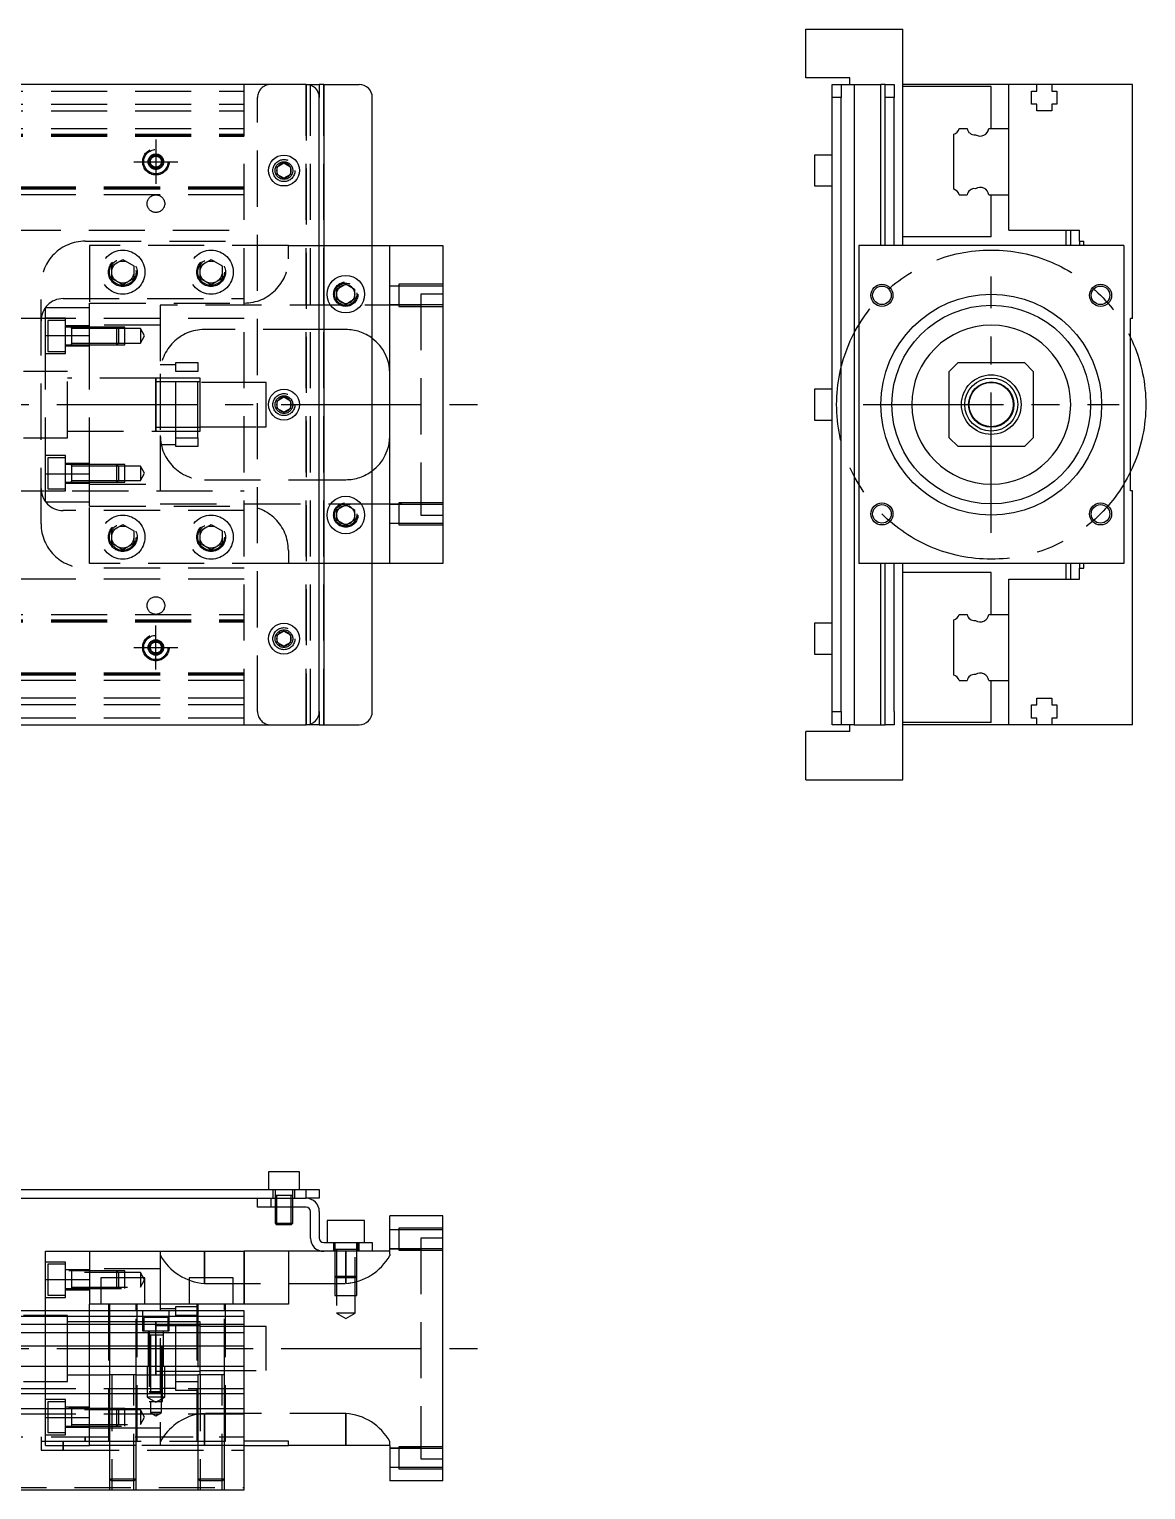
# Model space of a CAD drawing. Extents: x -13 to 741, y -272 to 87.
# Drawn here: x 488.3 to 741.2, y -245.7 to 85 of the extents above; entities that cross this region are included whole.
import ezdxf

# ---------------------------------------------------------------- set-up
doc = ezdxf.new("R2010")
doc.units = 0
doc.linetypes.add('CENTER', pattern=[50.8, 31.75, -6.35, 6.35, -6.35])
doc.linetypes.add('DASHED', pattern=[19.05, 12.7, -6.35])
doc.layers.get('0').update_dxf_attribs({"linetype": 'CONTINUOUS'})
doc.layers.add('CENTER', color=1, linetype='CENTER')

msp = doc.modelspace()

# ---------------------------------------------------------------- linework, layer by layer
at = {"color": 7, "linetype": 'CONTINUOUS'}
for p, q in [((664.16, 74), (664.16, 85)), ((664.16, 85), (686.16, 85)), ((686.16, 36), (686.16, 85)), ((674.16, 74), (664.16, 74)), ((674.16, 72.5), (674.16, 74)), ((551, 72.5), (3, 72.5)), ((551, 72.5), (554, 72.5)), ((554, 72.5), (554, 69.5)), ((555, 72.5), (554, 72.5)), ((554, -69.5), (554, 69.5)), ((555, 72.5), (555, -72.5)), ((555, 72.5), (563, 72.5)), ((566, -69.5), (566, 69.5)), ((670.16, 72.5), (672.16, 72.5)), ((670.16, 69.5), (670.16, 72.5)), ((672.16, 69.5), (670.16, 69.5)), ((670.16, -69.5), (670.16, 69.5)), ((672.16, 72.5), (675.16, 72.5)), ((672.16, 72.5), (672.16, 69.5)), ((672.16, -69.5), (672.16, 69.5)), ((675.16, 72.5), (675.16, -72.5)), ((675.16, 72.5), (681.16, 72.5)), ((681.16, 36), (681.16, 72.5)), ((682.16, 72.5), (681.16, 72.5)), ((682.16, 72.5), (684.16, 72.5)), ((682.16, 69.5), (682.16, 72.5)), ((684.16, 69.5), (682.16, 69.5)), ((682.16, 36), (682.16, 69.5)), ((684.16, 72.5), (684.16, 69.5)), ((684.16, 36), (684.16, 69.5)), ((710.16, 72.5), (686.16, 72.5)), ((706.16, 72), (686.16, 72)), ((706.16, 62.5), (706.16, 72)), ((716.46, 72.5), (710.16, 72.5)), ((710.16, 62.5), (710.16, 72.5)), ((715.31, 71), (716.46, 71)), ((715.31, 68), (715.31, 71)), ((719.86, 72.5), (716.46, 72.5)), ((716.46, 71), (716.46, 72.5)), ((719.86, 72.5), (719.86, 71)), ((738.16, 72.5), (719.86, 72.5)), ((719.86, 71), (721.01, 71)), ((721.01, 71), (721.01, 68)), ((738.16, 19.5), (738.16, 72.5)), ((716.46, 68), (715.31, 68)), ((716.46, 66.5), (716.46, 68)), ((719.86, 66.5), (716.46, 66.5)), ((719.86, 68), (719.86, 66.5)), ((721.01, 68), (719.86, 68)), ((697.66, 48.752272), (697.66, 61.247728)), ((698.912272, 62.5), (700.68668, 62.5)), ((705.637372, 62.5), (710.16, 62.5)), ((710.16, 47.5), (710.16, 62.5)), ((710.16, 47.5), (710.16, 62.5)), ((666.16, 56.5), (666.16, 53)), ((670.16, 56.5), (666.16, 56.5)), ((544.5, 53.866026), (546, 54.73205)), ((544.5, 52.133974), (544.5, 53.866026)), ((546, 54.73205), (547.5, 53.866026)), ((547.5, 53.866026), (547.5, 52.133974)), ((666.16, 53), (666.16, 49.5)), ((546, 51.26795), (544.5, 52.133974)), ((547.5, 52.133974), (546, 51.26795)), ((666.16, 49.5), (670.16, 49.5)), ((698.912272, 47.5), (700.68668, 47.5)), ((705.637372, 47.5), (710.16, 47.5)), ((706.16, 38), (706.16, 47.5)), ((710.16, 39.5), (710.16, 47.5)), ((706.16, 38), (686.16, 38)), ((710.16, 39.5), (726.16, 39.5)), ((723.16, 36), (723.16, 39.5)), ((724.16, 36), (724.16, 39.5)), ((726.16, 37), (726.16, 39.5)), ((726.16, 37), (727.16, 37)), ((726.16, 37), (726.16, 36)), ((727.16, 36), (727.16, 37)), ((566, 36), (570, 36)), ((570, -36), (570, 36)), ((570, 36), (582, 36)), ((582, 36), (582, -36)), ((736.16, 36), (676.16, 36)), ((676.16, 36), (676.16, -36)), ((736.16, 36), (736.16, -36)), ((558, 26.1547), (560, 27.309402)), ((560, 27.309402), (562, 26.1547)), ((558, 23.8453), (558, 26.1547)), ((560, 22.690598), (558, 23.8453)), ((562, 23.8453), (560, 22.690598)), ((562, 26.1547), (562, 23.8453)), ((737.66, -19.5), (737.66, 19.5)), ((738.16, 19.5), (737.66, 19.5)), ((698.66, 9.5), (696.66, 7.5)), ((696.66, -7.5), (696.66, 7.5)), ((698.66, 9.5), (713.66, 9.5)), ((715.66, 7.5), (713.66, 9.5)), ((715.66, 7.5), (715.66, -7.5)), ((666.16, 3.5), (666.16, 0)), ((670.16, 3.5), (666.16, 3.5)), ((544.5, 0.866026), (546, 1.73205)), ((544.5, -0.866026), (544.5, 0.866026)), ((546, 1.73205), (547.5, 0.866026)), ((547.5, 0.866026), (547.5, -0.866026)), ((666.16, 0), (666.16, -3.5)), ((546, -1.73205), (544.5, -0.866026)), ((547.5, -0.866026), (546, -1.73205)), ((666.16, -3.5), (670.16, -3.5)), ((696.66, -7.5), (698.66, -9.5)), ((713.66, -9.5), (698.66, -9.5)), ((713.66, -9.5), (715.66, -7.5)), ((738.16, -19.5), (737.66, -19.5)), ((738.16, -72.5), (738.16, -19.5)), ((558, -23.8453), (560, -22.690598)), ((560, -22.690598), (562, -23.8453)), ((558, -26.1547), (558, -23.8453)), ((560, -27.309402), (558, -26.1547)), ((562, -26.1547), (560, -27.309402)), ((562, -23.8453), (562, -26.1547)), ((570, -36), (566, -36)), ((582, -36), (570, -36)), ((736.16, -36), (676.16, -36)), ((681.16, -72.5), (681.16, -36)), ((682.16, -69.5), (682.16, -36)), ((684.16, -69.5), (684.16, -36)), ((686.16, -85), (686.16, -36)), ((723.16, -39.5), (723.16, -36)), ((724.16, -39.5), (724.16, -36)), ((726.16, -36), (726.16, -37)), ((727.16, -37), (727.16, -36)), ((706.16, -38), (686.16, -38)), ((706.16, -47.5), (706.16, -38)), ((710.16, -39.5), (726.16, -39.5)), ((710.16, -47.5), (710.16, -39.5)), ((726.16, -37), (727.16, -37)), ((726.16, -39.5), (726.16, -37)), ((666.16, -49.5), (666.16, -53)), ((670.16, -49.5), (666.16, -49.5)), ((697.66, -61.247728), (697.66, -48.752272)), ((698.912272, -47.5), (700.68668, -47.5)), ((705.637372, -47.5), (710.16, -47.5)), ((710.16, -62.5), (710.16, -47.5)), ((710.16, -62.5), (710.16, -47.5)), ((544.5, -52.133974), (546, -51.26795)), ((544.5, -53.866026), (544.5, -52.133974)), ((546, -51.26795), (547.5, -52.133974)), ((547.5, -52.133974), (547.5, -53.866026)), ((546, -54.73205), (544.5, -53.866026)), ((547.5, -53.866026), (546, -54.73205)), ((666.16, -53), (666.16, -56.5)), ((666.16, -56.5), (670.16, -56.5)), ((698.912272, -62.5), (700.68668, -62.5)), ((705.637372, -62.5), (710.16, -62.5)), ((706.16, -72), (706.16, -62.5)), ((710.16, -72.5), (710.16, -62.5)), ((715.31, -71), (715.31, -68)), ((715.31, -68), (716.46, -68)), ((716.46, -66.5), (719.86, -66.5)), ((716.46, -68), (716.46, -66.5)), ((719.86, -66.5), (719.86, -68)), ((719.86, -68), (721.01, -68)), ((721.01, -68), (721.01, -71)), ((3, -72.5), (551, -72.5)), ((554, -72.5), (551, -72.5)), ((554, -69.5), (554, -72.5)), ((554, -72.5), (555, -72.5)), ((555, -72.5), (563, -72.5)), ((670.16, -69.5), (672.16, -69.5)), ((670.16, -72.5), (670.16, -69.5)), ((672.16, -72.5), (670.16, -72.5)), ((672.16, -69.5), (672.16, -72.5)), ((675.16, -72.5), (672.16, -72.5)), ((674.16, -74), (674.16, -72.5)), ((675.16, -72.5), (681.16, -72.5)), ((681.16, -72.5), (682.16, -72.5)), ((682.16, -72.5), (682.16, -69.5)), ((684.16, -72.5), (682.16, -72.5)), ((684.16, -69.5), (684.16, -72.5)), ((706.16, -72), (686.16, -72)), ((710.16, -72.5), (686.16, -72.5)), ((716.46, -72.5), (710.16, -72.5)), ((716.46, -71), (715.31, -71)), ((716.46, -72.5), (716.46, -71)), ((719.86, -72.5), (716.46, -72.5)), ((721.01, -71), (719.86, -71)), ((719.86, -71), (719.86, -72.5)), ((738.16, -72.5), (719.86, -72.5)), ((664.16, -85), (664.16, -74)), ((674.16, -74), (664.16, -74)), ((664.16, -85), (686.16, -85)), ((549.5, -173.72), (542.5, -173.72)), ((542.5, -173.72), (542.5, -177.72)), ((549.5, -177.72), (549.5, -173.72)), ((327, -177.72), (551, -177.72)), ((551, -179.72), (551, -177.72)), ((551, -177.72), (554, -177.72)), ((554, -177.72), (554, -179.72)), ((327, -179.72), (543, -179.72)), ((540, -181.72), (540, -179.72)), ((543, -181.72), (540, -181.72)), ((543, -179.72), (543, -181.72)), ((543, -179.72), (551, -179.72)), ((543, -179.72), (551, -179.72)), ((551, -181.72), (543, -181.72)), ((544, -181.72), (544, -185.37)), ((544.35, -181.72), (544.35, -185.72)), ((547.65, -185.72), (547.65, -181.72)), ((548, -185.37), (548, -181.72)), ((554, -179.72), (551, -179.72)), ((552, -188.72), (552, -182.72)), ((554, -182.72), (554, -188.72)), ((564.25, -184.72), (555.75, -184.72)), ((555.75, -184.72), (555.75, -189.72)), ((564.25, -189.72), (564.25, -184.72)), ((570, -191.72), (570, -183.72)), ((582, -183.72), (570, -183.72)), ((582, -243.72), (582, -183.72)), ((544, -185.37), (548, -185.37)), ((544, -185.37), (544.35, -185.72)), ((547.65, -185.72), (544.35, -185.72)), ((547.65, -185.72), (548, -185.37)), ((492, -191.72), (502, -191.72)), ((492, -198.067524), (492, -191.72)), ((502, -191.72), (502, -203.72)), ((502, -191.72), (537, -191.72)), ((537, -203.72), (537, -191.72)), ((547, -191.72), (537, -191.72)), ((555, -191.72), (547, -191.72)), ((547, -191.72), (547, -203.72)), ((555, -189.72), (563, -189.72)), ((563, -191.72), (555, -191.72)), ((563, -191.72), (563, -189.72)), ((563, -189.72), (566, -189.72)), ((566, -191.72), (563, -191.72)), ((566, -189.72), (566, -191.72)), ((570, -191.72), (566, -191.72)), ((492, -198.067524), (502, -198.067524)), ((492, -205.22), (492, -198.067524)), ((514.5, -197.72), (504.5, -197.72)), ((504.5, -197.72), (504.5, -203.72)), ((514.5, -203.72), (514.5, -197.72)), ((534.5, -197.72), (524.5, -197.72)), ((524.5, -197.72), (524.5, -203.72)), ((534.5, -203.72), (534.5, -197.72)), ((502, -205.22), (502, -203.72)), ((547, -203.72), (502, -203.72)), ((537, -205.22), (322.5, -205.22)), ((537, -206.472272), (322.5, -206.472272)), ((322.5, -208.24668), (537, -208.24668)), ((517, -213.72), (517, -207.719994)), ((517, -219.720006), (517, -207.719994)), ((537, -245.72), (537, -205.22)), ((537, -210.143076), (322.5, -210.143076)), ((517, -208.595), (517, -209.72)), ((518, -208.595), (517, -208.595)), ((517, -210.719788), (517, -218.845)), ((519.75, -208.595), (518, -208.595)), ((521.5, -208.595), (519.75, -208.595)), ((526.5, -208.595), (521.5, -208.595)), ((527, -208.595), (526.5, -208.595)), ((537, -213.197372), (322.5, -213.197372)), ((17, -217.72), (537, -217.72)), ((517, -219.720006), (517, -218.845)), ((517, -218.845), (527, -218.845)), ((532.500006, -219.72), (526.499994, -219.72)), ((532.500006, -219.72), (526.499994, -219.72)), ((537, -224.02), (17, -224.02)), ((537, -227.42), (17, -227.42)), ((547, -234.72), (537, -234.72)), ((547, -235.72), (547, -234.72)), ((537, -235.72), (547, -235.72)), ((570, -235.72), (547, -235.72)), ((570, -235.72), (570, -243.72)), ((582, -243.72), (570, -243.72)), ((17, -245.72), (537, -245.72))]:
    msp.add_line(p, q, dxfattribs=at)
at = {"color": 3, "linetype": 'DASHED'}
for p, q in [((17, 71), (537, 71)), ((537, -72.5), (537, 72.5)), ((540, -69.5), (540, 69.5)), ((551, -72.5), (551, 72.5)), ((551, 72.5), (551, -72.5)), ((552, -72.5), (552, 72.5)), ((555, -72.5), (555, 72.5)), ((17, 68), (537, 68)), ((17, 66.5), (537, 66.5)), ((17, 62.5), (537, 62.5)), ((17, 61.247728), (537, 61.247728)), ((17, 61.1147), (537, 61.1147)), ((17, 61.1), (537, 61.1)), ((17, 60.8), (537, 60.8)), ((515.75, 55.721688), (517, 56.443376)), ((517, 56.443376), (518.25, 55.721688)), ((515.75, 54.278312), (515.75, 55.721688)), ((517, 53.556624), (515.75, 54.278312)), ((518.25, 54.278312), (517, 53.556624)), ((518.25, 55.721688), (518.25, 54.278312)), ((518.477374, 55.25955), (518.5, 55)), ((544, 53), (544.030168, 53.346066)), ((537, 49.2), (17, 49.2)), ((537, 48.9), (17, 48.9)), ((537, 48.8853), (17, 48.8853)), ((537, 48.752272), (17, 48.752272)), ((537, 47.5), (17, 47.5)), ((463.708204, 39.5), (537, 39.5)), ((501, 37), (537, 37)), ((502, 36), (502, 23)), ((547, 36), (502, 36)), ((547, 33), (547, 36)), ((547, 36), (554, 36)), ((554, 36), (566, 36)), ((507, 31.443376), (509.5, 32.886752)), ((507, 28.556624), (507, 31.443376)), ((509.5, 32.886752), (512, 31.443376)), ((512, 31.443376), (512, 28.556624)), ((512.477798, 30.364306), (512.5, 30)), ((526.5, 30), (526.520026, 30.346056)), ((527, 31.443376), (529.5, 32.886752)), ((527, 28.556624), (527, 31.443376)), ((529.5, 32.886752), (532, 31.443376)), ((532, 31.443376), (532, 28.556624)), ((491, -27), (491, 27)), ((509.5, 27.113248), (507, 28.556624)), ((512, 28.556624), (509.5, 27.113248)), ((529.5, 27.113248), (527, 28.556624)), ((532, 28.556624), (529.5, 27.113248)), ((572, 26.848738), (570, 26.848738)), ((572, 27.248732), (572, 22.248742)), ((582, 27.248732), (572, 27.248732)), ((582, 26.848738), (572, 26.848738)), ((496, 24), (537, 24)), ((562.483582, 25.286038), (562.5, 25)), ((577, 25), (577, -25)), ((582, 25), (577, 25)), ((492, 15.652476), (492, 22)), ((492, 22), (502, 22)), ((502, 15.652476), (502, 23)), ((502, 23), (537, 23)), ((502, 15.652476), (502, 22)), ((518, 22.5), (518, 7)), ((560, 22.5), (518, 22.5)), ((577, 22.5), (560, 22.5)), ((570, 22.648738), (572, 22.648738)), ((572, 22.648738), (582, 22.648738)), ((572, 22.248742), (582, 22.248742)), ((537, 19.5), (78.969694, 19.5)), ((496.5, 19.55635), (492, 19.55635)), ((492.5, 19.05635), (492.5, 12.05635)), ((496.5, 19.05635), (492.5, 19.05635)), ((496.5, 11.55635), (496.5, 19.55635)), ((502, 17.80635), (496.5, 17.80635)), ((497.905, 17.55635), (496.5, 17.55635)), ((502, 17.556346), (497.895, 17.55635)), ((497.9, 17.556354), (497.9, 13.556344)), ((497.9, 17.556354), (497.9, 13.556344)), ((497.9, 17.55635), (497.9, 17.339888)), ((497.9, 17.33964), (497.9, 17.55635)), ((502, 17.20635), (497.9, 17.20635)), ((518, 18), (502, 18)), ((518, 18), (502, 18)), ((508.15, 17.55635), (502, 17.556346)), ((508.15, 17.556344), (502, 17.556344)), ((508.5, 17.20635), (502, 17.20635)), ((508.5, 17.20635), (502, 17.20635)), ((508.15, 13.55635), (508.15, 17.55635)), ((508.5, 17.20635), (508.15, 17.55635)), ((510, 17.556344), (508.15, 17.556344)), ((508.5, 17.20635), (508.5, 13.90635)), ((510, 17.20635), (508.5, 17.20635)), ((510, 13.556354), (510, 17.556344)), ((513.5, 17.20635), (510, 17.20635)), ((513.5, 17.20635), (513.5, 13.90635)), ((514.452628, 15.55635), (513.5, 17.20635)), ((554, 17), (528, 17)), ((560, 17), (554, 17)), ((492, -15.652476), (492, 15.652476)), ((492, 15.652476), (502, 15.652476)), ((496.5, 13.55635), (497.905, 13.55635)), ((496.5, 13.30635), (502, 13.30635)), ((497.895, 13.55635), (502, 13.556352)), ((497.9, 13.90635), (502, 13.90635)), ((497.9, 13.55635), (497.9, 13.773016)), ((497.9, 13.77281), (497.9, 13.55635)), ((502, -15.652476), (502, 15.652476)), ((502, -15.652476), (502, 15.652476)), ((502, 13.90635), (508.5, 13.90635)), ((502, 13.90635), (508.5, 13.90635)), ((502, 13.556354), (508.15, 13.556354)), ((502, 13.556352), (508.15, 13.55635)), ((508.15, 13.55635), (508.5, 13.90635)), ((508.15, 13.556354), (510, 13.556354)), ((508.5, 13.90635), (510, 13.90635)), ((510, 13.90635), (513.5, 13.90635)), ((513.5, 13.90635), (514.452628, 15.55635)), ((492, 11.55635), (496.5, 11.55635)), ((492.5, 12.05635), (496.5, 12.05635)), ((492, 7.5), (486.995, 7.5)), ((497, 7.5), (492, 7.5)), ((497, 7.5), (492, 7.5)), ((497, -7.5), (497, 7.5)), ((497, -7.5), (497, 7.5)), ((521.5, 9), (518, 9)), ((518, 7), (518, -7)), ((521.5, 9.5), (526.5, 9.5)), ((521.5, 7.5), (521.5, 9.5)), ((521.5, -7.5), (521.5, 7.5)), ((526.5, 7.5), (521.5, 7.5)), ((526.5, 9.5), (526.5, 7.5)), ((526.5, -7.5), (526.5, 7.5)), ((517.005, 6), (497, 6)), ((516.995, 6), (497, 6)), ((526.5, 6), (516.995, 6)), ((517.005, 6), (516.995, 6)), ((517, -6.000006), (517, 6.000006)), ((517, 5.125), (517, 6.000006)), ((517, 5.325034), (517, 6)), ((517, 6), (517, -5.999164)), ((517, 5.125), (517, -5.125)), ((527, 5.125), (517, 5.125)), ((526.5, 6), (517.005, 6)), ((527, 6), (526.5, 6)), ((527, -6), (527, 6)), ((540, 5), (527, 5)), ((542, 5), (540, 5)), ((542, -5), (542, 5)), ((544, 0), (544.023172, 0.30356)), ((497, -6), (517.005, -6)), ((497, -6), (516.995, -6)), ((516.995, -6), (526.5, -6)), ((516.995, -6), (517.005, -6)), ((517, -6.000006), (517, -5.125)), ((517, -5.125), (527, -5.125)), ((517, -6), (517, -5.325218)), ((517, -5.999164), (517, -6)), ((517.005, -6), (526.5, -6)), ((526.5, -6), (527, -6)), ((527, -5), (540, -5)), ((540, -5), (542, -5)), ((486.995, -7.5), (492, -7.5)), ((492, -7.5), (497, -7.5)), ((492, -7.5), (497, -7.5)), ((518, -7), (518, -22.5)), ((518, -9), (521.5, -9)), ((521.5, -7.5), (526.5, -7.5)), ((521.5, -9.5), (521.5, -7.5)), ((526.5, -9.5), (521.5, -9.5)), ((526.5, -7.5), (526.5, -9.5)), ((496.5, -11.55635), (492, -11.55635)), ((492.5, -12.05635), (492.5, -19.05635)), ((496.5, -12.05635), (492.5, -12.05635)), ((496.5, -19.55635), (496.5, -11.55635)), ((492, -15.652476), (502, -15.652476)), ((492, -22), (492, -15.652476)), ((502, -13.30635), (496.5, -13.30635)), ((497.905, -13.55635), (496.5, -13.55635)), ((502, -13.556352), (497.895, -13.55635)), ((497.9, -13.556344), (497.9, -17.556354)), ((497.9, -13.556344), (497.9, -17.556354)), ((497.9, -13.55635), (497.9, -13.77281)), ((497.9, -13.773058), (497.9, -13.55635)), ((502, -13.90635), (497.9, -13.90635)), ((508.15, -13.55635), (502, -13.556352)), ((508.15, -13.556352), (502, -13.556354)), ((508.5, -13.90635), (502, -13.90635)), ((508.5, -13.90635), (502, -13.90635)), ((502, -22), (502, -15.652476)), ((502, -23), (502, -15.652476)), ((508.15, -17.55635), (508.15, -13.55635)), ((508.5, -13.90635), (508.15, -13.55635)), ((510, -13.556354), (508.15, -13.556352)), ((508.5, -13.90635), (508.5, -17.20635)), ((510, -13.90635), (508.5, -13.90635)), ((510, -17.556344), (510, -13.556354)), ((513.5, -13.90635), (510, -13.90635)), ((513.5, -13.90635), (513.5, -17.20635)), ((514.452628, -15.55635), (513.5, -13.90635)), ((513.5, -17.20635), (514.452628, -15.55635)), ((78.969694, -19.5), (537, -19.5)), ((492, -19.55635), (496.5, -19.55635)), ((492.5, -19.05635), (496.5, -19.05635)), ((496.5, -17.55635), (497.905, -17.55635)), ((496.5, -17.80635), (502, -17.80635)), ((497.895, -17.55635), (502, -17.556346)), ((497.9, -17.20635), (502, -17.20635)), ((497.9, -17.55635), (497.9, -17.339682)), ((497.9, -17.339888), (497.9, -17.55635)), ((502, -17.20635), (508.5, -17.20635)), ((502, -17.20635), (508.5, -17.20635)), ((502, -17.556344), (508.15, -17.556346)), ((502, -17.556346), (508.15, -17.55635)), ((502, -18), (518, -18)), ((502, -18), (518, -18)), ((508.15, -17.55635), (508.5, -17.20635)), ((508.15, -17.556346), (510, -17.556344)), ((508.5, -17.20635), (510, -17.20635)), ((510, -17.20635), (513.5, -17.20635)), ((528, -17), (554, -17)), ((554, -17), (560, -17)), ((492, -22), (502, -22)), ((502, -23), (537, -23)), ((502, -36), (502, -23)), ((518, -22.5), (560, -22.5)), ((560, -22.5), (577, -22.5)), ((572, -22.648738), (570, -22.648738)), ((572, -22.248742), (572, -27.248732)), ((582, -22.248742), (572, -22.248742)), ((582, -22.648738), (572, -22.648738)), ((537, -24), (496, -24)), ((562.483582, -24.713962), (562.5, -25)), ((577, -25), (582, -25)), ((506.5, -30), (506.520026, -29.653944)), ((507, -28.556624), (509.5, -27.113248)), ((507, -31.443376), (507, -28.556624)), ((509.5, -27.113248), (512, -28.556624)), ((512, -28.556624), (512, -31.443376)), ((526.5, -30), (526.520026, -29.653944)), ((527, -28.556624), (529.5, -27.113248)), ((527, -31.443376), (527, -28.556624)), ((529.5, -27.113248), (532, -28.556624)), ((532, -28.556624), (532, -31.443376)), ((570, -26.848738), (572, -26.848738)), ((572, -26.848738), (582, -26.848738)), ((572, -27.248732), (582, -27.248732)), ((509.5, -32.886752), (507, -31.443376)), ((512, -31.443376), (509.5, -32.886752)), ((529.5, -32.886752), (527, -31.443376)), ((532, -31.443376), (529.5, -32.886752)), ((547, -33), (547, -36)), ((547, -36), (502, -36)), ((554, -36), (547, -36)), ((566, -36), (554, -36)), ((537, -39.5), (463.708204, -39.5)), ((537, -37), (501, -37)), ((17, -47.5), (537, -47.5)), ((17, -48.752272), (537, -48.752272)), ((17, -48.8853), (537, -48.8853)), ((17, -48.9), (537, -48.9)), ((17, -49.2), (537, -49.2)), ((544, -53), (544.030168, -52.653934)), ((515.75, -54.278312), (517, -53.556624)), ((515.75, -55.721688), (515.75, -54.278312)), ((517, -56.443376), (515.75, -55.721688)), ((517, -53.556624), (518.25, -54.278312)), ((518.25, -55.721688), (517, -56.443376)), ((518.25, -54.278312), (518.25, -55.721688)), ((518.477374, -54.74045), (518.5, -55)), ((537, -60.8), (17, -60.8)), ((537, -61.1), (17, -61.1)), ((537, -61.1147), (17, -61.1147)), ((537, -61.247728), (17, -61.247728)), ((537, -62.5), (17, -62.5)), ((537, -66.5), (17, -66.5)), ((537, -68), (17, -68)), ((537, -71), (17, -71)), ((543.5, -177.72), (543.5, -179.72)), ((544, -177.72), (544, -181.72)), ((548, -181.72), (548, -177.72)), ((548.5, -179.72), (548.5, -177.72)), ((540, -179.72), (543, -179.72)), ((548.000006, -179.12), (543.999994, -179.12)), ((544.35, -179.12), (544.35, -181.72)), ((547.65, -181.72), (547.65, -179.12)), ((572, -186.871262), (570, -186.871262)), ((572, -186.471268), (572, -191.471258)), ((582, -186.471268), (572, -186.471268)), ((582, -186.871262), (572, -186.871262)), ((518, -191.72), (518, -192.336596)), ((528, -198.980598), (528, -191.72)), ((528, -191.72), (528, -198.980598)), ((537, -191.72), (537, -203.72)), ((557.25, -189.72), (557.25, -191.72)), ((562.500006, -191.32), (557.499994, -191.32)), ((557.499995, -189.72), (557.500006, -201.72)), ((557.9, -191.32), (557.9, -205.72)), ((560, -191.72), (560, -198.980598)), ((560, -198.980598), (560, -191.72)), ((562.1, -205.72), (562.1, -191.32)), ((562.499994, -201.72), (562.500005, -189.72)), ((562.75, -191.72), (562.75, -189.72)), ((570, -191.071262), (572, -191.071262)), ((577, -191.22), (570, -191.22)), ((570, -192.336596), (570, -191.72)), ((572, -191.071262), (582, -191.071262)), ((572, -191.471258), (582, -191.471258)), ((577, -188.72), (577, -238.72)), ((582, -188.72), (577, -188.72)), ((496.5, -194.16365), (492, -194.16365)), ((492.5, -194.66365), (492.5, -198.16365)), ((496.5, -194.66365), (492.5, -194.66365)), ((496.5, -202.16365), (496.5, -194.16365)), ((518, -192.336596), (518, -235.103404)), ((518, -192.336596), (518.037764, -192.64036)), ((570, -192.336596), (569.962236, -192.64036)), ((492.5, -198.16365), (492.5, -201.66365)), ((502, -195.91365), (496.5, -195.91365)), ((510, -196.163656), (496.5, -196.163641)), ((497.9, -196.163646), (497.9, -200.163656)), ((513.5, -196.51365), (497.9, -196.51365)), ((518, -195.72), (502, -195.72)), ((508.15, -198.16365), (508.15, -196.16365)), ((508.5, -196.51365), (508.15, -196.16365)), ((508.15, -200.16365), (508.15, -198.16365)), ((508.5, -196.51365), (508.5, -198.16365)), ((508.5, -198.16365), (508.5, -199.81365)), ((510, -200.163646), (510, -196.163656)), ((513.5, -196.51365), (513.5, -199.81365)), ((514.452628, -198.16365), (513.5, -196.51365)), ((513.5, -199.81365), (514.452628, -198.16365)), ((557.5, -197.32), (562.5, -197.32)), ((557.5, -197.32), (557.9, -197.72)), ((562.1, -197.72), (557.9, -197.72)), ((562.1, -197.72), (562.5, -197.32)), ((492.5, -201.66365), (496.5, -201.66365)), ((496.5, -200.163661), (510, -200.163646)), ((496.5, -200.41365), (502, -200.41365)), ((497.9, -199.81365), (513.5, -199.81365)), ((508.15, -200.16365), (508.5, -199.81365)), ((528, -198.980598), (560, -198.980598)), ((557.500006, -201.72), (562.499994, -201.72)), ((560, -198.980598), (562.500674, -198.62194)), ((492, -202.16365), (496.5, -202.16365)), ((506.25, -203.72), (506.25, -234.72)), ((506.5, -203.72), (506.5, -205.22)), ((512.5, -205.22), (512.5, -203.72)), ((512.75, -234.72), (512.75, -203.72)), ((521.5, -204.72), (518, -204.72)), ((521.5, -204.22), (526.5, -204.22)), ((521.5, -205.22), (521.5, -204.22)), ((526.25, -203.72), (526.25, -234.72)), ((526.5, -203.72), (526.5, -205.22)), ((532.5, -205.22), (532.5, -203.72)), ((532.75, -234.72), (532.75, -203.72)), ((492, -206.22), (487, -206.22)), ((492, -217.72), (492, -205.22)), ((497, -206.22), (492, -206.22)), ((497, -213.72), (497, -206.22)), ((502, -207.72), (497, -207.72)), ((502, -217.72), (502, -205.22)), ((506.5, -207.72), (502, -207.72)), ((506.5, -205.22), (506.5, -217.72)), ((512.5, -207.72), (506.5, -207.72)), ((512.5, -219.725), (512.5, -205.22)), ((514.25, -207.72), (512.5, -207.72)), ((514, -205.22), (514, -209.72)), ((519.75, -206.72), (514.25, -206.72)), ((514.25, -206.72), (514.25, -209.72)), ((517.005, -207.72), (514.25, -207.72)), ((518, -207.72), (516.995, -207.72)), ((517, -207.72), (517, -209.719258)), ((517, -208.394966), (517, -207.72)), ((519.75, -207.72), (518, -207.72)), ((519.75, -209.72), (519.75, -206.72)), ((521.5, -207.72), (519.75, -207.72)), ((520, -209.72), (520, -205.22)), ((521.5, -206.22), (521.5, -205.22)), ((521.5, -221.22), (521.5, -206.22)), ((526.5, -206.22), (521.5, -206.22)), ((526.5, -207.72), (521.5, -207.72)), ((526.5, -205.22), (526.5, -219.725)), ((527, -207.72), (526.5, -207.72)), ((527, -213.72), (527, -207.72)), ((532.5, -219.725), (532.5, -205.22)), ((562.1, -205.72), (557.9, -205.72)), ((557.9, -205.72), (560, -206.932436)), ((560, -206.932436), (562.1, -205.72)), ((514, -209.72), (520, -209.72)), ((515.25, -209.72), (515.25, -217.72)), ((518.500006, -210.72), (515.499994, -210.72)), ((515.500006, -209.72), (515.500006, -225.72)), ((515.75, -210.72), (515.75, -225.72)), ((517, -210.719914), (517, -213.519974)), ((518.25, -225.72), (518.25, -210.72)), ((518.499994, -225.72), (518.499994, -209.72)), ((518.75, -217.72), (518.75, -209.72)), ((532.5, -208.72), (527, -208.72)), ((537, -208.72), (532.5, -208.72)), ((542, -208.72), (537, -208.72)), ((542, -213.72), (542, -208.72)), ((497, -217.72), (497, -213.72)), ((517, -213.519974), (517, -219.719164)), ((527, -219.72), (527, -213.72)), ((542, -218.72), (542, -213.72)), ((492, -224.02), (492, -217.72)), ((497, -221.22), (497, -217.72)), ((502, -224.02), (502, -217.72)), ((506.5, -217.72), (506.5, -219.72)), ((515, -217.72), (515, -224.72)), ((519, -224.72), (519, -217.72)), ((487, -221.22), (492, -221.22)), ((492, -221.22), (497, -221.22)), ((497, -219.72), (502, -219.72)), ((502, -219.72), (506.39999, -219.72)), ((512.500006, -219.72), (506.499994, -219.72)), ((506.5, -219.72), (506.5, -224.02)), ((507, -219.72), (507, -245.72)), ((512, -245.72), (512, -219.72)), ((512.5, -227.42), (512.5, -219.715)), ((512.60001, -219.72), (517.005, -219.72)), ((516.995, -219.72), (526.39999, -219.72)), ((517, -219.719164), (517, -219.72)), ((517.005, -219.72), (526.5, -219.72)), ((521.5, -221.22), (526.5, -221.22)), ((521.5, -223.22), (521.5, -221.22)), ((526.5, -219.715), (526.5, -227.42)), ((527, -218.72), (542, -218.72)), ((527, -219.72), (527, -245.72)), ((532, -245.72), (532, -219.72)), ((532.5, -227.42), (532.5, -219.715)), ((537, -222.87), (17, -222.87)), ((492, -227.42), (492, -224.02)), ((502, -227.42), (502, -224.02)), ((506.5, -224.02), (506.5, -227.42)), ((519, -224.72), (515, -224.72)), ((515, -224.72), (517, -225.8747)), ((515.5, -223.47), (518.5, -223.47)), ((515.5, -223.47), (515.75, -223.72)), ((518.25, -223.72), (515.75, -223.72)), ((517, -225.8747), (519, -224.72)), ((518, -222.72), (521.5, -222.72)), ((518.25, -223.72), (518.5, -223.47)), ((526.5, -223.22), (521.5, -223.22)), ((496.5, -225.27635), (492, -225.27635)), ((492, -229.372476), (492, -227.42)), ((492.5, -225.77635), (492.5, -227.42)), ((496.5, -225.77635), (492.5, -225.77635)), ((492.5, -227.42), (492.5, -229.27635)), ((496.5, -233.27635), (496.5, -225.27635)), ((502, -227.02635), (496.5, -227.02635)), ((510, -227.276354), (496.5, -227.276339)), ((497.9, -227.276344), (497.9, -231.276354)), ((513.5, -227.62635), (497.9, -227.62635)), ((502, -234.72), (502, -227.42)), ((506.5, -227.42), (506.5, -234.72)), ((508.15, -227.42), (508.15, -227.27635)), ((508.29365, -227.42), (508.15, -227.27635)), ((508.15, -229.27635), (508.15, -227.42)), ((508.5, -227.62635), (508.29365, -227.42)), ((508.5, -227.62635), (508.5, -229.27635)), ((510, -227.42), (510, -227.276354)), ((510, -231.276344), (510, -227.42)), ((512.5, -234.72), (512.5, -227.42)), ((513.5, -227.62635), (513.5, -230.92635)), ((514.452628, -229.27635), (513.5, -227.62635)), ((515.500006, -225.72), (518.499994, -225.72)), ((515.75, -225.72), (515.75, -228.22)), ((518.25, -228.22), (518.25, -225.72)), ((526.5, -227.42), (526.5, -234.72)), ((532.5, -234.72), (532.5, -227.42)), ((537, -228.57), (17, -228.57)), ((492, -229.372476), (502, -229.372476)), ((492, -233.72), (492, -229.372476)), ((492.5, -229.27635), (492.5, -232.77635)), ((496.5, -231.276359), (510, -231.276344)), ((497.9, -230.92635), (513.5, -230.92635)), ((508.15, -231.27635), (508.15, -229.27635)), ((508.15, -231.27635), (508.5, -230.92635)), ((508.5, -229.27635), (508.5, -230.92635)), ((513.5, -230.92635), (514.452628, -229.27635)), ((518.25, -228.22), (515.75, -228.22)), ((515.75, -228.22), (517, -228.941688)), ((517, -228.941688), (518.25, -228.22)), ((526.619728, -228.56908), (526.49952, -228.588974)), ((526.619312, -228.569146), (528, -228.459402)), ((526.99996, -228.517024), (526.619728, -228.56908)), ((528, -228.459402), (526.99996, -228.517024)), ((560, -228.459402), (528, -228.459402)), ((528, -235.72), (528, -228.459402)), ((528, -228.459402), (528, -234.72)), ((560, -228.459402), (560, -235.72)), ((560, -235.72), (560, -228.459402)), ((17, -233.72), (537, -233.72)), ((491, -233.72), (491, -234.72)), ((491, -234.72), (501, -234.72)), ((491, -234.72), (491, -236.72)), ((492, -233.27635), (496.5, -233.27635)), ((492, -235.72), (492, -233.72)), ((492.5, -232.77635), (496.5, -232.77635)), ((493.708204, -233.72), (537, -233.72)), ((496, -236.72), (496, -234.72)), ((496, -234.72), (496, -235.72)), ((496.5, -231.52635), (502, -231.52635)), ((501, -234.72), (501, -233.72)), ((501, -233.72), (501, -234.72)), ((501, -234.72), (537, -234.72)), ((502, -231.72), (506.5, -231.72)), ((502, -235.72), (502, -234.72)), ((506.5, -231.72), (507, -231.72)), ((506.5, -234.72), (506.5, -243.22)), ((506.500006, -234.72), (506.500006, -243.220006)), ((507, -231.72), (512, -231.72)), ((512, -231.72), (512.5, -231.72)), ((512.499994, -243.220006), (512.499994, -234.72)), ((512.5, -231.72), (518, -231.72)), ((512.5, -243.22), (512.5, -234.72)), ((518.058008, -234.72085), (518, -235.103404)), ((526.5, -234.72), (526.5, -243.22)), ((526.500006, -234.72), (526.500006, -243.220006)), ((528, -234.72), (528, -235.72)), ((532.499994, -243.220006), (532.499994, -234.72)), ((532.5, -243.22), (532.5, -234.72)), ((570, -235.103404), (569.962236, -234.79964)), ((491, -236.72), (496, -236.72)), ((492, -235.72), (502, -235.72)), ((496, -235.72), (496, -236.72)), ((496, -236.72), (537, -236.72)), ((506.5, -235.72), (502, -235.72)), ((507, -235.72), (506.5, -235.72)), ((512, -235.72), (507, -235.72)), ((512.5, -235.72), (512, -235.72)), ((526.5, -235.72), (512.5, -235.72)), ((518, -235.103404), (518, -235.72)), ((527, -235.72), (526.5, -235.72)), ((532, -235.72), (527, -235.72)), ((532.5, -235.72), (532, -235.72)), ((537, -235.72), (532.5, -235.72)), ((570, -235.72), (570, -235.103404)), ((570, -236.22), (577, -236.22)), ((572, -236.368738), (570, -236.368738)), ((572, -235.968742), (572, -240.968732)), ((582, -235.968742), (572, -235.968742)), ((582, -236.368738), (572, -236.368738)), ((570, -240.568738), (572, -240.568738)), ((572, -240.568738), (582, -240.568738)), ((572, -240.968732), (582, -240.968732)), ((577, -238.72), (582, -238.72)), ((506.5, -243.22), (512.5, -243.22)), ((506.5, -243.22), (507, -243.72)), ((506.500006, -243.220006), (506.500006, -245.72)), ((512, -243.72), (507, -243.72)), ((512, -243.72), (512.5, -243.22)), ((512.499994, -245.72), (512.499994, -243.220006)), ((526.5, -243.22), (532.5, -243.22)), ((526.5, -243.22), (527, -243.72)), ((526.500006, -243.220006), (526.500006, -245.72)), ((532, -243.72), (527, -243.72)), ((532, -243.72), (532.5, -243.22)), ((532.499994, -245.72), (532.499994, -243.220006)), ((79.499994, -245.22), (537, -245.22))]:
    msp.add_line(p, q, dxfattribs=at)
for centre, radius in [((517, 55), 3), ((517, 55), 2.75), ((517, 55), 1.75), ((517, 55), 1.5), ((517, 55), 1.25), ((546, 53), 2.5), ((546, 53), 2), ((517, 45.5), 2), ((509.5, 30), 5), ((509.5, 30), 3.25), ((529.5, 30), 5), ((529.5, 30), 3.25), ((509.5, 30), 3), ((509.5, 30), 2.5), ((529.5, 30), 3), ((529.5, 30), 2.5), ((560, 25), 2.75), ((560, 25), 2.5), ((546, 0), 2.5), ((546, 0), 2), ((560, -25), 2.75), ((560, -25), 2.5), ((509.5, -30), 5), ((529.5, -30), 5), ((509.5, -30), 3.25), ((509.5, -30), 3), ((509.5, -30), 2.5), ((529.5, -30), 3.25), ((529.5, -30), 3), ((529.5, -30), 2.5), ((517, -45.5), 2), ((517, -55), 3), ((517, -55), 2.75), ((546, -53), 2.5), ((546, -53), 2), ((517, -55), 1.75), ((517, -55), 1.5), ((517, -55), 1.25)]:
    msp.add_circle(centre, radius, dxfattribs=at)
at = {"color": 7, "linetype": 'CONTINUOUS'}
for centre, radius in [((546, 53), 3.5), ((560, 25), 4.25), ((681.411262, 24.748738), 2.1), ((730.908738, 24.748738), 2.1), ((706.16, 0), 25), ((706.16, 0), 22.5), ((706.16, 0), 6.75), ((546, 0), 3.5), ((706.16, 0), 6), ((706.16, 0), 5.125), ((706.16, 0), 5), ((560, -25), 4.25), ((681.411262, -24.748738), 2.1), ((730.908738, -24.748738), 2.1), ((546, -53), 3.5)]:
    msp.add_circle(centre, radius, dxfattribs=at)
at = {"color": 3, "linetype": 'CONTINUOUS'}
for centre in [(681.411262, 24.748738), (730.908738, 24.748738), (681.411262, -24.748738), (730.908738, -24.748738)]:
    msp.add_circle(centre, 2.5, dxfattribs=at)
at = {"color": 3, "linetype": 'DASHED'}
for centre, radius, start, end in [((543, 69.5), 3, 90, 180), ((501, 27), 10, 90, 180), ((537, 33), 10, 270, 0), ((496, 19), 5, 90, 180), ((528, 7), 10, 90, 180), ((560, 7), 10, 53.130102, 90), ((528, -7), 10, 180, 270), ((560, -7), 10, 270, 306.869898), ((496, -19), 5, 180, 270), ((537, -33), 10, 0, 90), ((501, -27), 10, 180, 270), ((543, -69.5), 3, 180, 270), ((528.811246, -186.709102), 12.298282, 208.83464497, 266.2177859), ((559.188754, -186.709102), 12.298282, 273.7822141, 331.16535503), ((529.07768, -241.014716), 12.690388, 101.721719, 150.267227), ((559.188754, -240.730898), 12.298282, 28.83464497, 86.2177859)]:
    msp.add_arc(centre, radius, start, end, dxfattribs=at)
at = {"color": 7, "linetype": 'CONTINUOUS'}
for centre, radius, start, end in [((551, 69.5), 3, 0, 90), ((563, 69.5), 3, 0, 90), ((697.26, 62.9), 1.7, 283.608961, 346.391039), ((702.36, 62.8), 1.7, 190.164249, 277.540197), ((703.66, 62.8), 2, 237.42103, 351.373073), ((546, 53), 1.65, 155.380023, 180), ((546, 53), 1.65, 180, 204.619977), ((546, 53), 1.65, 144.619977, 155.380023), ((546, 53), 1.65, 95.380023, 144.619977), ((546, 53), 1.65, 84.619977, 95.380023), ((546, 53), 1.65, 35.380023, 84.619977), ((546, 53), 1.65, 24.619977, 35.380023), ((546, 53), 1.65, 335.380023, 24.619977), ((546, 53), 1.65, 204.619977, 215.380023), ((546, 53), 1.65, 215.380023, 264.619977), ((546, 53), 1.65, 264.619977, 275.380023), ((546, 53), 1.65, 275.380023, 324.619977), ((546, 53), 1.65, 324.619977, 335.380023), ((697.26, 47.1), 1.7, 13.608961, 76.391039), ((702.36, 47.2), 1.7, 82.459803, 169.835751), ((703.66, 47.2), 2, 8.626927, 122.57897), ((560, 25), 2.1, 102.24721, 137.75279), ((560, 25), 2.1, 77.75279, 102.24721), ((560, 25), 2.1, 42.24721, 77.75279), ((560, 25), 2.1, 162.24721, 180), ((560, 25), 2.1, 180, 197.75279), ((560, 25), 2.1, 137.75279, 162.24721), ((560, 25), 2.1, 197.75279, 222.24721), ((560, 25), 2.1, 222.24721, 257.75279), ((560, 25), 2.1, 282.24721, 317.75279), ((560, 25), 2.1, 17.75279, 42.24721), ((560, 25), 2.1, 317.75279, 342.24721), ((560, 25), 2.1, 342.24721, 17.75279), ((560, 25), 2.1, 257.75279, 282.24721), ((706.16, 0), 18, 0, 270), ((706.16, 0), 18, 0, 270), ((560, 7), 10, 0, 53.130102), ((546, 0), 1.65, 155.380023, 180), ((546, 0), 1.65, 180, 204.619977), ((546, 0), 1.65, 144.619977, 155.380023), ((546, 0), 1.65, 95.380023, 144.619977), ((546, 0), 1.65, 84.619977, 95.380023), ((546, 0), 1.65, 35.380023, 84.619977), ((546, 0), 1.65, 24.619977, 35.380023), ((546, 0), 1.65, 335.380023, 24.619977), ((706.16, 0), 18, 270, 0), ((706.16, 0), 18, 270, 0), ((546, 0), 1.65, 204.619977, 215.380023), ((546, 0), 1.65, 215.380023, 264.619977), ((546, 0), 1.65, 264.619977, 275.380023), ((546, 0), 1.65, 275.380023, 324.619977), ((546, 0), 1.65, 324.619977, 335.380023), ((560, -7), 10, 306.869898, 0), ((560, -25), 2.1, 102.24721, 137.75279), ((560, -25), 2.1, 77.75279, 102.24721), ((560, -25), 2.1, 42.24721, 77.75279), ((560, -25), 2.1, 162.24721, 180), ((560, -25), 2.1, 180, 197.75279), ((560, -25), 2.1, 137.75279, 162.24721), ((560, -25), 2.1, 197.75279, 222.24721), ((560, -25), 2.1, 222.24721, 257.75279), ((560, -25), 2.1, 282.24721, 317.75279), ((560, -25), 2.1, 17.75279, 42.24721), ((560, -25), 2.1, 317.75279, 342.24721), ((560, -25), 2.1, 342.24721, 17.75279), ((560, -25), 2.1, 257.75279, 282.24721), ((697.26, -47.1), 1.7, 283.608961, 346.391039), ((702.36, -47.2), 1.7, 190.164249, 277.540197), ((703.66, -47.2), 2, 237.42103, 351.373073), ((546, -53), 1.65, 155.380023, 180), ((546, -53), 1.65, 144.619977, 155.380023), ((546, -53), 1.65, 95.380023, 144.619977), ((546, -53), 1.65, 84.619977, 95.380023), ((546, -53), 1.65, 35.380023, 84.619977), ((546, -53), 1.65, 24.619977, 35.380023), ((546, -53), 1.65, 335.380023, 24.619977), ((546, -53), 1.65, 180, 204.619977), ((546, -53), 1.65, 204.619977, 215.380023), ((546, -53), 1.65, 215.380023, 264.619977), ((546, -53), 1.65, 264.619977, 275.380023), ((546, -53), 1.65, 275.380023, 324.619977), ((546, -53), 1.65, 324.619977, 335.380023), ((697.26, -62.9), 1.7, 13.608961, 76.391039), ((702.36, -62.8), 1.7, 82.459803, 169.835751), ((703.66, -62.8), 2, 8.626927, 122.57897), ((551, -69.5), 3, 270, 0), ((563, -69.5), 3, 270, 0), ((551, -182.72), 3, 0, 90), ((551, -182.72), 1, 0, 90), ((555, -188.72), 3, 180, 270), ((555, -188.72), 1, 180, 270)]:
    msp.add_arc(centre, radius, start, end, dxfattribs=at)
at = {"layer": 'CENTER', "color": 1, "linetype": 'CENTER'}
for p, q in [((517, 60), (517, 50)), ((512, 55), (522, 55)), ((706.16, -29), (706.16, 29)), ((-13.447893, 0), (594.546148, 0)), ((677.16, 0), (735.16, 0)), ((517, -60), (517, -50)), ((512, -55), (522, -55)), ((-13.447893, -213.72), (594.546148, -213.72))]:
    msp.add_line(p, q, dxfattribs=at)
msp.add_circle((706.16, 0), 35.000001, dxfattribs=at)

doc.saveas('drawing.dxf')
